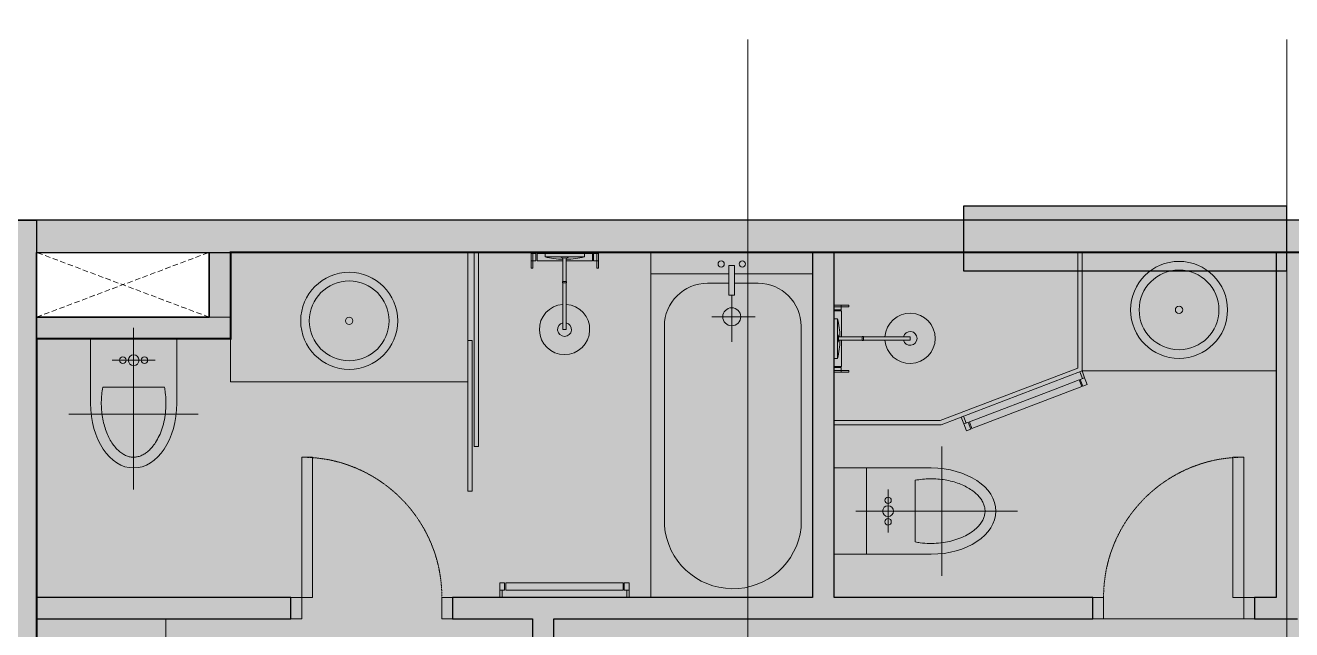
# Model space of a CAD drawing. Header units: millimetres. Extents: x -100356 to 314685, y 446 to 1273965.
# Drawn here: x 60838 to 66713, y 1001632 to 1004435 of the extents above; entities that cross this region are included whole.
import ezdxf

# ---------------------------------------------------------------- set-up
doc = ezdxf.new("R2010")
doc.units = ezdxf.units.MM
for name, pattern in [('CENTER', [2, 1.25, -0.25, 0.25, -0.25]), ('CENTER2', [28.574999999999996, 19.05, -3.174999999999999, 3.174999999999999, -3.174999999999999]), ('Kume - Grid Line', [10.5, 5.999999999999999, -1.25, 2, -1.25]), ('VL2 - tb$0$DASHED2', [0.375, 0.25, -0.125]), ('VL2 - tb$0$HIDDEN', [0.375, 0.25, -0.125])]:
    doc.linetypes.add(name, pattern=pattern)
for name, color, linetype, lineweight in [('@ color hatch', 7, 'Continuous', 13), ('A-_ANOT----_D', 7, 'Continuous', 5), ('A.Axis', 251, 'CENTER2', 13), ('A1 - dp$0$FURNITURE', 8, 'Continuous', 5), ('A1 - dp$0$TUONG 2', 2, 'Continuous', 25), ('A3 - dp$0$FURNITURE', 8, 'Continuous', 5), ('Hatch-wall', 251, 'Continuous', 5), ('KÍNH', 150, 'Continuous', 9), ('LC.HA', 250, 'Continuous', 9), ('LGI', 250, 'CENTER', 9), ('VL2 - tb$0$A.HACH 250', 250, 'Continuous', 5), ('VL2 - tb$0$CUA', 5, 'Continuous', 9), ('VL2 - tb$0$FURNITURE', 8, 'Continuous', 5)]:
    doc.layers.add(name, color=color, linetype=linetype, lineweight=lineweight)
doc.layers.add('@area depoint', color=8, linetype='Continuous', lineweight=35, plot=False)
doc.layers.add('STR', color=7, linetype='Continuous')
doc.styles.add('arial_eng', font='ARIALNI.TTF')

# ---------------------------------------------------------------- blocks, each defined once
blk = doc.blocks.new('VL1 revised')
at = {"layer": 'Hatch-wall', "ltscale": 0.5}
h = blk.add_hatch(color=256, dxfattribs=at)
h.dxf.hatch_style = 1
h.paths.add_polyline_path([(-3100.000599049032, -8150.15994298656), (-3100.000256870175, -1649.89728104329), (-2900.000256870117, -1649.897702117043), (-2900.000256870117, -1749.89766989206), (-3000.000256870117, -1749.897702117043), (-3000.000572528574, -8150.15994298656), (-2800.000553256366, -8150.159943010425), (-2800.000553411315, -9450.172068937332), (-2550.000553247286, -9450.172068967135), (-2550.000553247286, -9650.15994298656), (-3100.000553256366, -9650.15994298656), (-3100.000599049032, -8349.819615642831), (-3629.12690700026, -8349.819528392807), (-3629.12690700026, -8149.819239323027)])
h.paths.add_polyline_path([(-6450.400635734724, -9450.002849907498), (-6450.40410532651, -8649.831923099468), (-6450.40410532651, -6049.831925491744), (-6550.40410532651, -6049.831925491744), (-6550.40410532651, -5949.831925491744), (-6350.40410532651, -5949.831925491744), (-6350.40410532651, -8149.81932657311), (-6029.12690700026, -8149.819239323027), (-6029.12690700026, -8349.819528468302), (-6250.396009612014, -8349.819615718385), (-6250.405261857435, -9649.83192450658), (-6800.400635719881, -9649.831741677539), (-6800.400635719881, -9450.002849907498)])
h.paths.add_polyline_path([(-7650.40410532651, -4949.831925491744), (-7550.40410532651, -4949.831925491744), (-7550.40410532651, -4799.897491579177), (-6029.12690700026, -4799.897491579177), (-6029.12690700026, -4699.89749157941), (-6929.12690700026, -4699.89749157941), (-6929.12690700026, -1749.897491579177), (-6029.12690700026, -1749.897491579177), (-6029.12690700026, -1649.897491579526), (-7029.12690699962, -1649.897491579526), (-7029.12690699962, -2299.897491668933), (-9300.408259747957, -2299.897491668584), (-9300.408259747957, -1649.897491581971), (-9500.40829512116, -1649.897491580457), (-9500.40829512116, -2199.897490576608), (-10550.41592231131, -2199.897490967356), (-10550.41592272703, -2399.897490551753), (-7029.12690699962, -2399.897490576957), (-7029.126906999445, -4699.89749157941), (-7650.40410532651, -4699.89749157906)])
h.paths.add_polyline_path([(-8900.400635719881, -9649.831741677539), (-8900.400635719881, -9450.002849907498), (-9350.400635764701, -9450.002849907498), (-9350.400635734666, -6049.831925491686), (-7450.404105326394, -6049.831925491686), (-7450.40410532651, -5949.831925491744), (-7550.40410532651, -5949.831925491744), (-7550.40410532651, -5849.831925491744), (-7650.40410532651, -5849.831925491744), (-7650.404105326394, -5949.831925491686), (-9450.400635734666, -5949.831925491686), (-9450.400635740603, -6549.769647145818), (-9550.46940133418, -6549.769647145818), (-9550.46940132248, -8150.196337732545), (-9550.420044660743, -9649.831741677539)])
h.paths.add_polyline_path([(-10750.37680716731, -5849.831582532031), (-10550.45503367047, -5849.832268451515), (-10550.41592041886, -6549.758970714116), (-10450.46940133418, -6549.769647145818), (-10450.46940133418, -6749.769647145818), (-10550.41592043056, -6749.769647145993), (-10550.41592058807, -6752.793313932722), (-10750.42003721464, -6752.794782012934)])
h.paths.add_polyline_path([(-4499.999590280873, 150.0805675481097), (-10750.41592364438, 150.1008950219257), (-10750.41592364432, 0.1025083314161748), (-10550.41592364432, 0.1025083314161748), (-10550.41592364432, 0.09842820576159284), (-9500.40829512116, 0.09842820576159284), (-9500.4082597479, -649.8974906647345), (-9300.408259747957, -649.8974906632211), (-9300.373007513292, 0.1025083314161748), (-4500.001584871847, 0.03869429597398266)])
edge = h.paths.add_edge_path()
edge.add_line((0.002139655873179436, -4519.844118055888), (-399.9978603512282, -4519.844118055888))
edge.add_line((-399.9978603512282, -4519.844118055888), (-399.9978603512282, -3699.82753797411))
edge.add_line((-399.9978603512282, -3699.82753797411), (0.0011567342444323, -3699.82753797411))
edge.add_line((0.0011567342444323, -3699.82753797411), (0.00115673866821453, -1899.827537974052))
edge.add_line((0.00115673866821453, -1899.827537974052), (-1599.997596995148, -1899.827537974401))
edge.add_line((-1599.997596995148, -1899.827537974401), (-1599.997629220132, -2799.82753797411))
edge.add_line((-1599.997629220132, -2799.82753797411), (-1699.997629220132, -2799.82753797411))
edge.add_line((-1699.997629220132, -2799.82753797411), (-1699.997919244808, -1899.827602421108))
edge.add_line((-1699.997919244808, -1899.827602421108), (-2000.000572528574, -1899.827634645975))
edge.add_line((-2000.000572528574, -1899.827634645975), (-2000.000572528574, -1799.827956895635))
edge.add_line((-2000.000572528574, -1799.827956895635), (-1900.000572528574, -1799.827535821882))
edge.add_line((-1900.000572528574, -1799.827535821882), (-1900.000572528574, -1699.827535821882))
edge.add_line((-1900.000572528574, -1699.827535821882), (-1800.000572528574, -1699.827535821882))
edge.add_line((-1800.000572528574, -1699.827535821882), (-1800.000572528574, -1799.827535821882))
edge.add_line((-1800.000572528574, -1799.827535821882), (0.001156738901045173, -1799.827535825723))
edge.add_line((0.001156738901045173, -1799.827535825723), (0.0006153907743282616, 0.06815831316635013))
edge.add_line((0.0006153907743282616, 0.06815831316635013), (-1800.000572528574, 0.06815831316635013))
edge.add_line((-1800.000572528574, 0.06815831316635013), (-1800.000572528574, -949.8275358218816))
edge.add_line((-1800.000572528574, -949.8275358218816), (-1900.000572528574, -949.8275358218816))
edge.add_line((-1900.000572528574, -949.8275358218816), (-1900.000572528574, 0.06815831316635013))
edge.add_line((-1900.000572528574, 0.06815831316635013), (-3100.000594648824, 0.06858687492785975))
edge.add_line((-3100.000594648824, 0.06858687492785975), (-3100.000594648824, 150.168027553882))
edge.add_line((-3100.000594648824, 150.168027553882), (0.001156743091996759, 150.1675989823416))
edge.add_line((0.001156743091996759, 150.1675989823416), (200.001156743092, 150.1675989823416))
edge.add_line((200.001156743092, 150.1675989823416), (200.0011567432666, -9649.83174167748))
edge.add_line((200.0011567432666, -9649.83174167748), (-450.0005532711511, -9649.831741677306))
edge.add_line((-450.0005532711511, -9649.831741677306), (-450.0005532710929, -9449.831735049607))
edge.add_line((-450.0005532710929, -9449.831735049607), (-4.255562089383602e-07, -9449.831741684175))
edge.add_line((-4.255562089383602e-07, -9449.831741684175), (0.001156730169896036, -5369.844118053967))
edge.add_line((0.001156730169896036, -5369.844118053967), (-1699.997596995148, -5369.84411805385))
edge.add_line((-1699.997596995148, -5369.84411805385), (-1699.997596995148, -3549.82753797411))
edge.add_line((-1699.997596995148, -3549.82753797411), (-1599.997596995148, -3549.82753797411))
edge.add_line((-1599.997596995148, -3549.82753797411), (-1599.997596995148, -5269.84411805385))
edge.add_line((-1599.997596995148, -5269.84411805385), (0.001156730344519019, -5269.844118057925))
edge.add_line((0.001156730344519019, -5269.844118057925), (0.001156732207164168, -4519.844118055888))
h = blk.add_hatch(color=256, dxfattribs=at)
h.dxf.hatch_style = 1
h.paths.add_polyline_path([(-0.002621470659505576, -3799.827537974168), (-0.002621470601297915, -4419.844118055829), (0.002139655873179436, -4419.844118055888), (0.002139655873179436, -3799.82753797411)], flags=17)
h.paths.add_polyline_path([(-0.002621470601297915, -3699.827537974168), (-0.002621470659505576, -4519.844118055829), (0.001156732207164168, -4519.844118055888), (0.001156730344519019, -5269.844118057925), (-1599.997596995148, -5269.84411805385), (-1599.997596995148, -3549.82753797411), (-1699.997596995148, -3549.82753797411), (-1699.997596995148, -5369.84411805385), (0.001156730169896036, -5369.844118053967), (-4.255562089383602e-07, -9449.831741684175), (-450.0005532710929, -9449.831735049607), (-450.0005532711511, -9649.831741677306), (200.0011567432666, -9649.83174167748), (200.001156743092, 150.1675989823416), (0.001156743091996759, 150.1675989823416), (-3200.000572528632, 150.168027553882), (-3200.000572528632, 0.06858687492785975), (-1900.000572528574, 0.06815831316635013), (-1900.000572528574, -799.8974915795261), (-1800.000572528574, -799.8974915795261), (-1800.000572528574, 0.06815831316635013), (0.0006153907743282616, 0.06815831316635013), (0.001156738901045173, -1799.827535825723), (-1599.997596995439, -1799.827535822289), (-1599.997596995148, -1649.897491579526), (-1800.000572528574, -1649.897491579526), (-1800.000572528574, -1549.897491579526), (-1900.000572528574, -1549.897491579526), (-1900.000572528574, -1649.897281042649), (-2000.000572528574, -1649.897702116403), (-2000.000572528574, -1749.897379866801), (-1699.997919244808, -1749.897347641934), (-1699.997629220132, -2799.82753797411), (-1599.997629220132, -2799.82753797411), (-1599.997596995148, -1899.827537974401), (0.00115673866821453, -1899.827537974052), (0.0011567342444323, -3699.82753797411)])
at = {"layer": 'A1 - dp$0$TUONG 2', "ltscale": 0.5}
blk.add_lwpolyline([(0.001156743091996759, 150.1675989823416), (200.001156743092, 150.1675989823416), (200.0011567432666, -9649.83174167748), (-450.0005532711511, -9649.831741677306)], dxfattribs=at)
at = {"color": 1, "ltscale": 0.5, "style": 'arial_eng'}
blk.add_attdef('AC', (-10424.08873093402, -1988.590437841427, -6.939877011279239e-05), '', height=300, rotation=7.777344308823066e-06, dxfattribs=at)
blk = doc.blocks.new('grid tower')
at = {"layer": 'A.Axis', "linetype": 'Kume - Grid Line', "lineweight": 9, "ltscale": 100}
for p, q in [((7949.799126981641, 38386.77397704031), (7949.799126981408, -18372.69118757342)), ((10449.79834466649, 38386.77397704031), (10449.79834466625, -18372.69118757342))]:
    blk.add_line(p, q, dxfattribs=at)
blk = doc.blocks.new('*U135')
for points in [[(-700, 100), (-750, 100), (-750, 0), (-700, 0)], [(0, 100), (-50, 100), (-50, 0), (0, 0)], [(-50, 0), (-100, 0), (-100, -650), (-50.00000000000001, -650)]]:
    blk.add_lwpolyline(points, close=True)
at = {"linetype": 'VL2 - tb$0$HIDDEN'}
blk.add_arc((-50, 0), 650, 180, 270, dxfattribs=at)
blk = doc.blocks.new('*U213')
for points in [[(0, 100), (50, 100), (50, 0), (0, 0)], [(700, 100), (750, 100), (750, 0), (700, 0)], [(50, 0), (100, 0), (100, -650), (50.00000000000001, -650)]]:
    blk.add_lwpolyline(points, close=True)
at = {"linetype": 'VL2 - tb$0$HIDDEN'}
blk.add_arc((50, 0), 650, 270, 7.016709298534877e-15, dxfattribs=at)
blk = doc.blocks.new('VL2 - tb$0$A$C4168242D')
for points in [[(300.0000201162766, 750.0000037719656), (300.0000201162766, 3.771965566556901e-06)], [(2.011627657338977e-05, 400.0000037719656), (600.0000201162766, 400.0000037719656)], [(100.0000201162766, 350.0000037719656), (100.0000201162766, 50.00000377196557), (500.0000201162766, 50.00000377196557), (500.0000201162766, 350.0000037719656)], [(157.0807895996986, 275.5434867270669), (442.9192506328618, 275.5434867271251)], [(400.0000201162766, 150.0000037719656), (200.0000201162766, 150.0000037719656)]]:
    blk.add_lwpolyline(points)
for centre, radius in [((250.0000201162766, 150.0000037719656), 15), ((300.0000201162766, 150.0000037719656), 25), ((350.0000201162766, 150.0000037719656), 15)]:
    blk.add_circle(centre, radius)
blk.add_ellipse((300.0000201162766, 350.0000037719656), major_axis=(0, 300), ratio=0.6666666666666666, start_param=4.71238898038469, end_param=7.853981633974483)
blk.add_open_spline([(442.9192506328618, 275.5434867271251), (444.4510590256687, 283.42135846155), (445.7425244580591, 291.4294730033143), (448.5769191858635, 313.4566293924508), (449.6286703177029, 327.6489062646942), (450.2066335095515, 356.1180194327535), (449.7328545628188, 370.3944303876124), (447.2794697369609, 398.5900599646702), (445.2998264209673, 412.5088346910052), (439.918355993068, 439.5578986398177), (436.5164580824639, 452.6876547903812), (428.4397531876384, 477.7521967966532), (423.7649021139878, 489.6862528108759), (413.3592425690003, 511.9961925841853), (407.6286139926888, 522.3710056563796), (396.4430827035176, 539.6499297699265), (391.1100955888251, 546.8443262824221), (380.1043636445829, 559.8515476712564), (374.4324381100305, 565.6638064174622), (362.9467978291505, 575.8638141105403), (357.1345239518341, 580.2514437816208), (345.5410264942111, 587.6403380978081), (339.7614641710097, 590.6426564992944), (328.3320825499031, 595.3689902769838), (322.6827746960989, 597.0954785511567), (311.4997304623394, 599.3948770697825), (305.9640102245467, 599.9702257051104), (294.8994408012004, 600.0275454025468), (289.3671065676317, 599.5095938385275), (278.1949355775287, 597.330250136416), (272.5529852041363, 595.6664911185508), (261.1363244926615, 591.0724547459831), (255.3620182348532, 588.1396531271166), (243.771656003948, 580.894110161229), (237.9572430986809, 576.580237038972), (226.4572785552518, 566.5277696662815), (220.7731967293803, 560.7892524322451), (209.7327915265996, 547.9254520335089), (204.3773183272788, 540.8007259117367), (194.1855478621146, 525.2729744441822), (189.3496142675431, 516.8705269528291), (180.363380632909, 498.9478429975352), (176.2131862292008, 489.4280592559662), (168.7337312492309, 469.4674219337394), (165.4044717201759, 459.0268972434569), (159.6699460785749, 437.4460473622967), (157.2646523315998, 426.305966103384), (153.4495194757765, 403.5633864186821), (152.0396548926146, 391.9610828756777), (150.2561348118834, 368.5411044716748), (149.8824663649721, 356.7236008520704), (150.181992988124, 333.1245296592824), (150.8551902636027, 321.3431276871415), (153.2221105265198, 298.1360662156512), (154.9097414871358, 286.7088770202827), (157.0807895997059, 275.5434867270669)], degree=3, knots=[4.428594871176566, 4.428594871176566, 4.428594871176566, 4.428594871176566, 4.521717801991738, 4.521717801991738, 4.681946270422722, 4.681946270422722, 4.842174738853707, 4.842174738853707, 5.002403207284692, 5.002403207284692, 5.162631675715676, 5.162631675715676, 5.322860144146661, 5.322860144146661, 5.483088612577646, 5.483088612577646, 5.615862455912792, 5.615862455912792, 5.748636299247938, 5.748636299247938, 5.881410142583084, 5.881410142583084, 6.01418398591823, 6.01418398591823, 6.146957829253376, 6.146957829253376, 6.279731672588522, 6.279731672588522, 6.412505515923668, 6.412505515923668, 6.545279359258814, 6.545279359258814, 6.67805320259396, 6.67805320259396, 6.810827045929106, 6.810827045929106, 6.943600889264252, 6.943600889264252, 7.076374732599398, 7.076374732599398, 7.209148575934544, 7.209148575934544, 7.341922419269689, 7.341922419269689, 7.474696262604835, 7.474696262604835, 7.607470105939981, 7.607470105939981, 7.740243949275127, 7.740243949275127, 7.873017792610273, 7.873017792610273, 8.00579163594542, 8.00579163594542, 8.137775743182836, 8.137775743182836, 8.137775743182836, 8.137775743182836])
blk = doc.blocks.new('A1 - dp$0$A$C588A0D6B')
for p, q in [((-121.7251131935045, -37.78366544656456), (122.5283977752551, -37.78366544656456)), ((-121.7251131935045, -58.70484054647386), (-121.7251131935045, -37.78366544656456)), ((122.5283977752551, -58.70484054647386), (-121.7251131935045, -58.70484054647386)), ((-11.46586165577173, -64.49735840037465), (-11.46586165577173, -211.0898941718042)), ((9.415827855467796, -64.82836886681616), (9.415827855467796, -211.0898941718042)), ((122.5283977752551, -37.78366544656456), (122.5283977752551, -58.70484054647386)), ((9.415827855467796, -211.0898941718042), (-11.46586165577173, -211.0898941718042)), ((9.415827855467796, -219.6634982507676), (-11.46586165577173, -219.6634982507676)), ((-11.46586165577173, -219.6634982507676), (-11.46586165577173, -507.3952867165208)), ((9.415827855467796, -219.6634982507676), (9.415827855467796, -507.3952867165208)), ((9.415827855467796, -507.3952867165208), (-11.46586165577173, -507.3952867165208))]:
    blk.add_line(p, q)
for points in [[(-177.8687139265239, -36.92510747909546), (-207.6407619630918, -36.92510747909546), (-207.6407619630918, -82.01341933757067), (-177.8687139265239, -82.01341933757067)], [(-207.6407619630918, -36.92510747909546), (-197.0983718046919, -36.92510747909546), (-197.0983718046919, -129.2704258076847), (-207.6407619630918, -129.2704258076847)], [(178.6719985073432, -36.92510747909546), (208.4440465448424, -36.92510747909546), (208.4440465448424, -82.01341933757067), (178.6719985073432, -82.01341933757067)], [(208.4440465448424, -36.92510747909546), (197.9016563855112, -36.92510747909546), (197.9016563855112, -129.2704258076847), (208.4440465448424, -129.2704258076847)]]:
    blk.add_lwpolyline(points, close=True)
blk.add_lwpolyline([(-11.46586165577173, -82.1396761611104), (-171.1410752451047, -82.1396761611104), (-171.1410752451047, -37.78366544656456), (171.9443598249927, -37.78366544656456), (171.9443598249927, -82.1396761611104), (9.415827855467796, -82.1396761611104)])
for centre, radius, start, end in [((0.4016422899439931, 430.9115530773997), 504.6178329296233, 255.9943066316438, 268.6524047929271), ((0, 0), 65.50858893449691, 243.6551848052865, 296.3448151947135), ((0.4016422899439931, 430.9115530773997), 504.6178329296233, 271.0235513243911, 284.0056933683562), ((-8.205132241360843, -215.3766962103546), 5.386002974314049, 127.2582085746535, 232.7417914253465), ((6.15509844198823, -215.3766962103546), 5.386002974314049, 307.2582085746535, 52.74179142534651), ((-1.025016900151968, -507.3952867165208), 155.4941082644509, 93.8500929791058, 86.1499070208942), ((-1.025016900151968, -507.3952867165208), 42.97893407393712, 104.059498057962, 75.94050194203797)]:
    blk.add_arc(centre, radius, start, end)
blk = doc.blocks.new('A1 - dp$0$A$C487079A1')
for points in [[(33.81323180161417, 588.89785186667), (33.81323180161417, 600.0623698802665), (-0.00300209317356348, 600.0623698802665), (-0.00300209317356348, 588.89785186667)], [(67.6294656964019, 577.7333338530734), (67.6294656964019, 600.0623698802665), (33.81323180161417, 600.0623698802665), (33.81323180161417, 577.7333338530734)], [(33.81323180161417, -0.001236500218510628), (33.81323180161417, 11.16328151337802), (-0.00300209317356348, 11.16328151337802), (-0.00300209317356348, -0.001236500218510628)], [(67.62946569453925, 22.32779952697456), (67.62946569453925, -0.001236500218510628), (33.8132317988202, -0.001236500218510628), (33.81323179975152, 22.32779952790588)]]:
    blk.add_lwpolyline(points, close=True)
blk.add_lwpolyline([(33.71853918302804, 147.12993873097), (33.71853918209672, 27.37352853920311), (66.98554721847177, 27.37352853920311), (66.98554722033441, 572.6876048408449), (33.71853918395936, 572.6876048417762), (33.71853918302804, 147.12993873097)])
blk = doc.blocks.new('VL2 - tb$0$A$C722D3D91')
at = {"ltscale": 0.07}
for radius in [225, 185, 17]:
    blk.add_circle((0, 0), radius, dxfattribs=at)
blk = doc.blocks.new('A1 - dp$0$A$C4168242D')
for points in [[(300.0000201162766, 750.0000037719656), (300.0000201162766, 3.771965566556901e-06)], [(2.011627657338977e-05, 400.0000037719656), (600.0000201162766, 400.0000037719656)], [(100.0000201162766, 350.0000037719656), (100.0000201162766, 50.00000377196557), (500.0000201162766, 50.00000377196557), (500.0000201162766, 350.0000037719656)], [(157.0807895996986, 275.5434867270669), (442.9192506328618, 275.5434867271251)], [(400.0000201162766, 150.0000037719656), (200.0000201162766, 150.0000037719656)]]:
    blk.add_lwpolyline(points)
for centre, radius in [((250.0000201162766, 150.0000037719656), 15), ((300.0000201162766, 150.0000037719656), 25), ((350.0000201162766, 150.0000037719656), 15)]:
    blk.add_circle(centre, radius)
blk.add_ellipse((300.0000201162766, 350.0000037719656), major_axis=(0, 300), ratio=0.6666666666666666, start_param=4.71238898038469, end_param=7.853981633974483)
blk.add_open_spline([(442.9192506328618, 275.5434867271251), (444.4510590256687, 283.42135846155), (445.7425244580591, 291.4294730033143), (448.5769191858635, 313.4566293924508), (449.6286703177029, 327.6489062646942), (450.2066335095515, 356.1180194327535), (449.7328545628188, 370.3944303876124), (447.2794697369609, 398.5900599646702), (445.2998264209673, 412.5088346910052), (439.918355993068, 439.5578986398177), (436.5164580824639, 452.6876547903812), (428.4397531876384, 477.7521967966532), (423.7649021139878, 489.6862528108759), (413.3592425690003, 511.9961925841853), (407.6286139926888, 522.3710056563796), (396.4430827035176, 539.6499297699265), (391.1100955888251, 546.8443262824221), (380.1043636445829, 559.8515476712564), (374.4324381100305, 565.6638064174622), (362.9467978291505, 575.8638141105403), (357.1345239518341, 580.2514437816208), (345.5410264942111, 587.6403380978081), (339.7614641710097, 590.6426564992944), (328.3320825499031, 595.3689902769838), (322.6827746960989, 597.0954785511567), (311.4997304623394, 599.3948770697825), (305.9640102245467, 599.9702257051104), (294.8994408012004, 600.0275454025468), (289.3671065676317, 599.5095938385275), (278.1949355775287, 597.330250136416), (272.5529852041363, 595.6664911185508), (261.1363244926615, 591.0724547459831), (255.3620182348532, 588.1396531271166), (243.771656003948, 580.894110161229), (237.9572430986809, 576.580237038972), (226.4572785552518, 566.5277696662815), (220.7731967293803, 560.7892524322451), (209.7327915265996, 547.9254520335089), (204.3773183272788, 540.8007259117367), (194.1855478621146, 525.2729744441822), (189.3496142675431, 516.8705269528291), (180.363380632909, 498.9478429975352), (176.2131862292008, 489.4280592559662), (168.7337312492309, 469.4674219337394), (165.4044717201759, 459.0268972434569), (159.6699460785749, 437.4460473622967), (157.2646523315998, 426.305966103384), (153.4495194757765, 403.5633864186821), (152.0396548926146, 391.9610828756777), (150.2561348118834, 368.5411044716748), (149.8824663649721, 356.7236008520704), (150.181992988124, 333.1245296592824), (150.8551902636027, 321.3431276871415), (153.2221105265198, 298.1360662156512), (154.9097414871358, 286.7088770202827), (157.0807895997059, 275.5434867270669)], degree=3, knots=[4.428594871176566, 4.428594871176566, 4.428594871176566, 4.428594871176566, 4.521717801991738, 4.521717801991738, 4.681946270422722, 4.681946270422722, 4.842174738853707, 4.842174738853707, 5.002403207284692, 5.002403207284692, 5.162631675715676, 5.162631675715676, 5.322860144146661, 5.322860144146661, 5.483088612577646, 5.483088612577646, 5.615862455912792, 5.615862455912792, 5.748636299247938, 5.748636299247938, 5.881410142583084, 5.881410142583084, 6.01418398591823, 6.01418398591823, 6.146957829253376, 6.146957829253376, 6.279731672588522, 6.279731672588522, 6.412505515923668, 6.412505515923668, 6.545279359258814, 6.545279359258814, 6.67805320259396, 6.67805320259396, 6.810827045929106, 6.810827045929106, 6.943600889264252, 6.943600889264252, 7.076374732599398, 7.076374732599398, 7.209148575934544, 7.209148575934544, 7.341922419269689, 7.341922419269689, 7.474696262604835, 7.474696262604835, 7.607470105939981, 7.607470105939981, 7.740243949275127, 7.740243949275127, 7.873017792610273, 7.873017792610273, 8.00579163594542, 8.00579163594542, 8.137775743182836, 8.137775743182836, 8.137775743182836, 8.137775743182836])
blk = doc.blocks.new('A1 - dp$0$A$C722D3D91')
at = {"ltscale": 0.07}
for radius in [225, 185, 17]:
    blk.add_circle((0, 0), radius, dxfattribs=at)
blk = doc.blocks.new('tam nam1500 plus 100')
for p, q in [((-1276.129949007969, 321.7464480256895), (-342.6177901517076, 321.7464480256895)), ((-142.6177901517076, 12.93883816851303), (-142.6177901517076, 121.7464480256895)), ((-298.6503124901792, -91.82371533685364), (-298.6503124901792, 108.5189363074023)), ((-198.5456606487569, -2.328306436538696e-10), (-415.4390729721054, -2.328306436538696e-10)), ((-142.6177901517076, -112.705354558304), (-142.6177901517076, -12.93883816897869)), ((-1267.787894687324, -312.705354558304), (-342.6177901517076, -312.705354558304))]:
    blk.add_line(p, q)
for points in [[(-100, -12.93883816897869), (-100, -375), (-1599.99973665108, -375), (-1599.99973665108, 375), (-100, 375), (-100, 12.93883816851303)], [(-100, -12.93883816897869), (-100, -375), (0, -375), (0, 375), (-100, 375), (-100, 12.93883816851303)]]:
    blk.add_lwpolyline(points)
blk.add_lwpolyline([(-198.5456606487569, 12.93883816851303), (-61.37330858714995, 12.93883816851303), (-61.37330858714995, -12.93883816897869), (-198.5456606487569, -12.93883816897869)], close=True)
for centre, radius in [((-53.52982538187644, 49.36408932157792), 14.45520506054163), ((-298.6503124901792, -2.328306436538696e-10), 41.7380524259011), ((-53.52982538187644, -49.36408932204358), 14.45520506054163)]:
    blk.add_circle(centre, radius)
for centre, radius, start, end in [((-1241.348679434188, 4.923023807583377), 318.7268718613244, 96.26491423273221, 265.2416997032707), ((-342.6177901517076, 121.7464480256895), 200, 0, 90), ((-342.6177901517076, -112.705354558304), 200, 270, 0)]:
    blk.add_arc(centre, radius, start, end)
blk = doc.blocks.new('VL2 - tb')
at = {"layer": '@ color hatch', "ltscale": 0.5}
h = blk.add_hatch(color=181, dxfattribs=at)
h.dxf.hatch_style = 1
h.paths.add_polyline_path([(9100.001540497877, 9624.998991703149), (9100.001540497877, 8324.986865752377), (8999.999637712492, 8324.986525425978), (9000.0041954341, 6500.065177052049), (6400.000052928226, 6500.06517671363), (6400.000052968739, 8324.98686574673), (3100.000106230378, 8324.98686574673), (3100.000106230611, 9624.999367163575), (100.0000754365465, 9624.999135101098), (100.000596036145, 1074.999707108364), (499.9484911726904, 1074.999738705403), (499.9483490223065, 174.995190483809), (11349.99997263454, 174.9932980028098), (11349.99997263454, 574.9932980099111), (11800.00016349636, 574.9953756167088), (12250.00016349618, 574.9954839816783), (12249.99750251259, 9624.998991717934)])
h.paths.add_polyline_path([(8800.199474684661, 6900.06517607026), (6600.199736109935, 6900.06517607026), (6600.000134324422, 6600.065176882839), (8799.999872899149, 6600.065176882839)], flags=17)
h.paths.add_polyline_path([(3300.000106230378, 8524.986865752377), (6400.00005316094, 8524.986865827988), (6400.00005316094, 9825.062676458445), (3300.000106230378, 9825.062676382833)])
at = {"layer": 'Hatch-wall', "ltscale": 0.5}
h = blk.add_hatch(color=256, dxfattribs=at)
h.dxf.hatch_style = 1
h.paths.add_polyline_path([(9499.999306179001, 174.9951588867698), (10120.01588626078, 174.9951588867698)], flags=16)
h.paths.add_polyline_path([(9000.064162335068, 6600.067872642248), (8750.200674940366, 6600.065176882839), (8750.200674940366, 6400.053248359647), (8900.066403349629, 6400.060657408438), (8900.099719039921, 5950.071981137269), (9849.99992144329, 5950.066592331976), (9849.999830258312, 3074.994076127477), (9749.999830258428, 3074.994076127477), (9749.999830258428, 2974.994076127477), (9849.999830258312, 2974.994076127477), (9849.999830258312, 2874.99515888677), (9949.999830258312, 2874.99515888677), (9949.999830258312, 2974.994076127477), (10549.99982985784, 2974.994076127477), (10549.99982985784, 3074.994076128176), (9949.999830258312, 3074.994076127477), (9949.999829871347, 5950.065176069562), (10549.99982985784, 5950.065176069562), (10549.99982985784, 6050.063903522154), (8999.999872931163, 6050.067190937989)], flags=16)
h.paths.add_polyline_path([(6400.000052915188, 6050.067190937989), (6400.000053315423, 2974.994076127477), (8849.999830258428, 2974.994076127477), (8849.999830258428, 3074.994076127477), (6500.00005331554, 3074.994076127477), (6499.993228823296, 6400.065566801059), (6650.193758941896, 6400.065562521049), (6650.193758941896, 6600.065562521049), (6599.993218647258, 6600.06479103223), (6600.000053406344, 9824.999032358872), (6400.000053406577, 9824.999032358872), (6400.000052915188, 8524.986865752377), (6400.000052915188, 8324.986865752377)], flags=17)
h.paths.add_polyline_path([(3100.000106230378, 9624.999367163575), (2700.000075436546, 9624.999367163575), (2700.000075436546, 9824.999171773146), (3300.000106230378, 9824.999171773146), (3300.000106230378, 8524.986865752377), (4000.000052915304, 8524.986865752435), (4000.000052915304, 8324.986865752435), (3200.000101085869, 8324.986865752377), (3200.000101085869, 5625.000498386624), (3100.000106230378, 5625.000498386624)], flags=17)
h.paths.add_polyline_path([(100.0007700452115, 1874.993616260879), (100.0005489764153, 1874.993616261054), (100.0005489764153, 1374.993616261054), (100.0007700452115, 1374.993616260879)], flags=16)
edge = h.paths.add_edge_path()
edge.add_line((12249.99982943246, 9624.998991718516), (12249.99982945551, 6050.06517607026))
edge.add_line((12249.99982945551, 6050.06517607026), (11649.99982985784, 6050.06517607026))
edge.add_line((11649.99982985784, 6050.06517607026), (11649.99982985784, 5950.065176069562))
edge.add_line((11649.99982985784, 5950.065176069562), (12249.99982939911, 5950.065176069562))
edge.add_line((12249.99982939911, 5950.065176069562), (12249.99982991628, 3074.994076128176))
edge.add_line((12249.99982991628, 3074.994076128176), (11649.99982985784, 3074.994076128176))
edge.add_line((11649.99982985784, 3074.994076128176), (11649.99982985784, 2974.994076127477))
edge.add_line((11649.99982985784, 2974.994076127477), (12249.99982945598, 2974.994076127477))
edge.add_line((12249.99982945598, 2974.994076127477), (12249.99982945598, 1874.994076127477))
edge.add_line((12249.99982945598, 1874.994076127477), (11070.01588626078, 1874.994076127827))
edge.add_line((11070.01588626078, 1874.994076127827), (11070.01588626078, 1774.994076127128))
edge.add_line((11070.01588626078, 1774.994076127128), (12249.99999267352, 1774.994076126779))
edge.add_line((12249.99999267352, 1774.994076126779), (12250.00016349636, 174.9951588867698))
edge.add_line((12250.00016349636, 174.9951588867698), (10220.01588626078, 174.9951588867698))
edge.add_line((10220.01588626078, 174.9951588867698), (9399.999306179001, 174.9951588867698))
edge.add_line((9399.999306179001, 174.9951588867698), (8649.999306179001, 174.996141804033))
edge.add_line((8649.999306179001, 174.996141804033), (8649.999306179001, 1774.995158870413))
edge.add_line((8649.999306179001, 1774.995158870413), (10320.01588626078, 1774.995158889855))
edge.add_line((10320.01588626078, 1774.995158889855), (10320.01588626078, 1874.995158887119))
edge.add_line((10320.01588626078, 1874.995158887119), (9949.999830258312, 1874.99515888677))
edge.add_line((9949.999830258312, 1874.99515888677), (9949.999830258312, 1974.99515888677))
edge.add_line((9949.999830258312, 1974.99515888677), (9849.999830258312, 1974.99515888677))
edge.add_line((9849.999830258312, 1974.99515888677), (9849.999830258312, 1874.99515888677))
edge.add_line((9849.999830258312, 1874.99515888677), (7349.999972007237, 1874.99515888677))
edge.add_line((7349.999972007237, 1874.99515888677), (7349.999972007237, 1774.99515888677))
edge.add_line((7349.999972007237, 1774.99515888677), (8549.999306179001, 1774.99515888677))
edge.add_line((8549.999306179001, 1774.99515888677), (8549.999306179001, 174.996141804033))
edge.add_line((8549.999306179001, 174.996141804033), (6500.000053315423, 174.996141804033))
edge.add_line((6500.000053315423, 174.996141804033), (6500.000053315423, 1774.99515888677))
edge.add_line((6500.000053315423, 1774.99515888677), (6599.999972007237, 1774.99515888677))
edge.add_line((6599.999972007237, 1774.99515888677), (6599.999972007237, 1874.99515888677))
edge.add_line((6599.999972007237, 1874.99515888677), (6500.000053315423, 1874.99515888677))
edge.add_line((6500.000053315423, 1874.99515888677), (6400.000053315423, 1874.99515888677))
edge.add_line((6400.000053315423, 1874.99515888677), (6400.000053315423, 174.996141804033))
edge.add_line((6400.000053315423, 174.996141804033), (6300.000053315423, 174.996141804033))
edge.add_line((6300.000053315423, 174.996141804033), (6300.000053315423, 24.9995016133762))
edge.add_line((6300.000053315423, 24.9995016133762), (12449.99983046495, 24.99950162059395))
edge.add_line((12449.99983046495, 24.99950162059395), (12449.99982870213, 9824.999199145997))
edge.add_line((12449.99982870213, 9824.999199145997), (11599.99987290602, 9824.998991711414))
edge.add_line((11599.99987290602, 9824.998991711414), (11599.99987290602, 9624.998808688018))
edge.add_line((11599.99987290602, 9624.998808688018), (12249.99964944855, 9624.998991718516))
edge.add_line((8750.200674940366, 6600.065176882839), (8800.199474674126, 6600.066524762544))
edge.add_line((8800.199474674126, 6600.066524762544), (8799.999872906134, 9824.998991711414))
edge.add_line((8799.999872906134, 9824.998991711414), (9499.999872906017, 9824.998991711414))
edge.add_line((9499.999872906017, 9824.998991711414), (9499.999872906017, 9624.999004078447))
edge.add_line((9499.999872906017, 9624.999004078447), (9100.001540497877, 9624.999004078447))
edge.add_line((9100.001540497877, 9624.999004078447), (9100.001540497877, 8324.986525442277))
edge.add_line((9100.001540497877, 8324.986525442277), (9000.004431456793, 8324.986525442277))
edge.add_line((9000.004431456793, 8324.986525442277), (9000.00928074692, 6900.065515734721))
h.paths.add_polyline_path([(4500.000053315423, 174.9961038297624), (4600.000053315482, 174.9961038297624), (4600.000053315423, 174.9934975972283), (4700.000038546626, 174.9930229427991), (4700.000038546626, 24.99737040087348), (-99.99916103651049, 24.99954906338826), (-99.9999511319329, 9824.999361203809), (600.0000754365465, 9824.999354796542), (600.0000754365465, 9624.999354796542), (100.0000754365465, 9624.999354796542), (100.0003307052539, 6324.999359591107), (2200.000479795737, 6324.999367163575), (2200.00047979597, 6124.999334914843), (2100.000479795737, 6124.999334914843), (2100.000479795737, 6224.999334914843), (100.000342738349, 6224.999367163575), (100.0006495681591, 4624.999367163284), (2100.000649568392, 4624.999367163284), (2100.00047979597, 5374.999334914843), (2200.00047979597, 5374.999334914843), (2200.000649568392, 4624.999367163284), (3100.000270858291, 4624.999367163284), (3100.000101085869, 4725.000498386624), (3200.000270858291, 4725.000498386624), (3200.000270858291, 4524.999367163284), (100.0006523800548, 4524.99930156552), (100.0006523800548, 1974.993616260879), (849.9990864486899, 1974.993616260879), (849.9990864486899, 1874.993616260879), (100.0005489765317, 1874.993580966024), (100.0005489762989, 1274.993580966024), (100.0007381864707, 1274.993616260879), (100.0008268705569, 174.9951588867698), (1699.999241048703, 174.9951588867698), (1700.000023749657, 1874.993616260879), (1599.99908644869, 1874.993616260879), (1599.99908644869, 1974.993616260879), (1800.000053315423, 1974.993616260879), (1800.000053315423, 174.9968201786978), (4500.000053315423, 174.9936162608792)])
h = blk.add_hatch(color=256, dxfattribs=at)
h.dxf.hatch_style = 1
h.paths.add_polyline_path([(12449.99982870213, 9824.999199145997), (11599.99987290602, 9824.998991711414), (11599.99987290602, 9624.998808688018), (12249.99982943246, 9624.998991718574), (12249.99982945551, 6050.06517607026), (11649.99982985784, 6050.06517607026), (11649.99982985784, 5950.065176069562), (12249.99982939911, 5950.065176069562), (12249.99982991628, 3074.994076128176), (11649.99982985784, 3074.994076128176), (11649.99982985784, 2974.994076127477), (12249.99982945598, 2974.994076127477), (12249.99982945598, 1874.994076127477), (11070.01588626078, 1874.994076127827), (11070.01588626078, 1774.994076127128), (12249.99999267352, 1774.994076126779), (12250.00016349636, 174.9951588867698), (10220.01588626078, 174.9951588867698), (9399.999306179001, 174.9951588867698), (8649.999306179001, 174.996141804033), (8649.999306179001, 1774.995158870413), (10320.01588626078, 1774.995158889855), (10320.01588626078, 1874.995158887119), (9949.999830258312, 1874.99515888677), (9949.999830258312, 1974.99515888677), (9849.999830258312, 1974.99515888677), (9849.999830258312, 1874.99515888677), (7349.999972007237, 1874.99515888677), (7349.999972007237, 1774.99515888677), (8549.999306179001, 1774.99515888677), (8549.999306179001, 174.996141804033), (6500.000053315423, 174.996141804033), (6500.000053315423, 1774.99515888677), (6599.999972007237, 1774.99515888677), (6599.999972007237, 1874.99515888677), (6500.000053315423, 1874.99515888677), (6400.000053315423, 1874.99515888677), (6400.000053315423, 174.996141804033), (6000.000053315307, 174.996141804033), (6000.000053315307, 24.9995016133762), (12449.99983046495, 24.99950162059395)])
h.paths.add_polyline_path([(10120.01588626078, 174.9951588867698), (9499.999306179001, 174.9951588867698)], flags=16)
h = blk.add_hatch(color=256, dxfattribs=at)
h.dxf.hatch_style = 1
h.paths.add_polyline_path([(11349.99978177645, 174.9951108428068), (11349.99978177645, 574.9953756167088), (12250.00016349636, 574.9953756167088), (12250.00016349636, 474.995509746368), (11449.99951859028, 474.9953756167088), (11450.00006806647, 174.9951215192559)])
at = {"layer": '@area depoint', "color": 250, "ltscale": 10, "const_width": 10}
blk.add_lwpolyline([(9100.001540497877, 9624.998991703149), (9100.001540497877, 8324.986865752377), (8999.999637712492, 8324.986525425978), (9000.0041954341, 6500.065177052049), (6400.000052928226, 6500.06517671363), (6400.000052968739, 8324.98686574673), (3100.000106230378, 8324.98686574673), (3100.000106230611, 9624.999367163575), (100.0000754365465, 9624.999135101098), (100.000596036145, 1074.999707108364), (499.9484911726904, 1074.999707108364), (499.9483490223065, 174.9951588867698), (700.0003996376181, 174.9951588867698), (700.0003996376181, 174.9951588867698), (11349.99997263454, 174.9932980028098), (11349.99997263454, 574.9932980099111), (11800.00016349636, 574.9953756167088), (11800.00016349636, 574.9953756167088), (12250.00016349618, 574.9954839816783), (12249.99750251259, 9624.998991717934)], close=True, dxfattribs=at)
at = {"layer": 'A1 - dp$0$FURNITURE'}
for points in [[(8399.999306179001, 1574.995144104061), (8549.999306179001, 1574.995144104061), (8549.999306179001, 1174.995144104061), (8399.999306179001, 1174.995144104061)], [(11349.99978177645, 174.9951588867698), (11349.99978177645, 774.9951588867698), (10249.99978177645, 774.9951588867698), (10249.99978177645, 774.9951588867698), (10249.99978177645, 174.9951588867698)], [(6500.000053315423, 174.9951588867698), (6499.999890699051, 724.9951589165721), (7399.999939696165, 724.9966868687188), (7400.000102312537, 174.9966868389165)]]:
    blk.add_lwpolyline(points, close=True, dxfattribs=at)
at = {"layer": 'A1 - dp$0$TUONG 2', "ltscale": 0.5}
for points in [[(12249.99982945598, 2974.994076127477), (12249.99982945598, 1874.994076127477), (11070.01588626078, 1874.994076127827), (11070.01588626078, 1774.994076127128), (12249.99999267352, 1774.994076126779), (12250.00016349636, 174.9951588867698), (10220.01588626078, 174.9951588867698), (10220.01582009572, 174.9935527358903), (9399.999240013945, 174.9935527358903), (9399.999306179001, 174.9951588867698), (8649.999306179001, 174.996141804033), (8649.999306179001, 1774.995158870413), (10320.01588626078, 1774.995158889855), (10320.01588626078, 1874.995158887119), (9949.999830258312, 1874.99515888677), (9949.999830258312, 1974.99515888677)], [(9849.999830258312, 1974.99515888677), (9849.999830258312, 1874.99515888677), (7349.999972007237, 1874.99515888677), (7349.999972007237, 1774.99515888677), (8549.999306179001, 1774.99515888677), (8549.999306179001, 174.996141804033), (6500.000053315423, 174.996141804033), (6500.000053315423, 1774.99515888677), (6599.999972007237, 1774.99515888677), (6599.999972007237, 1874.99515888677), (6500.000053315423, 1874.99515888677), (6400.000053315423, 1874.99515888677)], [(6000.000053315307, 25.00076619605534), (12449.99983046495, 24.99950162059395)], [(12250.00016349636, 174.9953756167088), (12250.00016349636, 574.9953756167088), (11350.00016349636, 574.9953756167088), (11349.99978177645, 174.9951108428068)], [(8649.999306179001, 174.9951588867698), (9399.999306179001, 174.9951588867698)]]:
    blk.add_lwpolyline(points, dxfattribs=at)
for points in [[(11349.99978177645, 174.9951108428068), (11349.99978177645, 574.9953756167088), (12250.00016349636, 574.9953756167088), (12250.00016349636, 474.995509746368), (11449.99951859028, 474.9953756167088), (11450.00006806647, 174.9951215192559)], [(11450.00006806647, 474.9953756167088), (12249.99980583612, 474.9953756167088), (12249.99980583612, 174.9953756166506), (11450.00006806647, 174.9953756166506)]]:
    blk.add_lwpolyline(points, close=True, dxfattribs=at)
at = {"layer": 'A3 - dp$0$FURNITURE', "ltscale": 0.5}
blk.add_lwpolyline([(11349.99978177645, 174.9951108428068), (12249.99980583612, 174.9952069307328), (12249.99980583612, 474.9952549746959), (11349.99978177645, 474.9951588867698)], close=True, dxfattribs=at)
at = {"layer": 'KÍNH'}
for points in [[(8549.998304364388, 974.9951588867698), (8053.835365463747, 974.9951588867698), (7399.999939696165, 724.9966868687188), (7400.002279848559, 174.9958225666778)], [(8549.998304364388, 954.9951588867698), (8057.528553974815, 954.9951588867698), (7419.999998263782, 711.2317307908088), (7420.002279848326, 174.9959076630184)]]:
    blk.add_lwpolyline(points, dxfattribs=at)
at = {"layer": 'VL2 - tb$0$A.HACH 250', "linetype": 'VL2 - tb$0$DASHED2', "ltscale": 100}
for points in [[(12249.99980583612, 474.9953756237519), (11450.00006806647, 174.9953756166506)], [(11450.00006806647, 474.995169563219), (12249.99980583612, 174.9953756166506)]]:
    blk.add_lwpolyline(points, dxfattribs=at)
at = {"layer": 'VL2 - tb$0$CUA'}
blk.add_line((7349.999972007237, 1874.99515888677), (6599.999972007237, 1874.99515888677), dxfattribs=at)
at = {"layer": 'VL2 - tb$0$CUA', "elevation": 5.045946181688111e-07}
blk.add_lwpolyline([(10250.0397494291, 1283.103369435878), (10250.0397494291, 583.1123769467231), (10230.0397494291, 583.1123769467231), (10230.0397494291, 1283.103369435878)], close=True, dxfattribs=at)
at = {"layer": 'VL2 - tb$0$CUA'}
blk.add_lwpolyline([(10200.0397494291, 1074.91385885491), (10199.99679261702, 174.9935527358903), (10219.99679261702, 174.9935527358903), (10220.0397494291, 1074.91385885491)], close=True, dxfattribs=at)
at = {"layer": 'VL2 - tb$0$FURNITURE'}
blk.add_lwpolyline([(11649.99982985784, 2974.994076127477), (12249.999306179, 2974.994076127477), (12249.999306179, 1874.994076127477), (11649.99982985784, 1874.994076127477)], close=True, dxfattribs=at)
at = {"layer": 'A1 - dp$0$FURNITURE'}
for name, p, xscale, rotation in [('tam nam1500 plus 100', (9024.999306179001, 174.9951588867698), -1, 90), ('A1 - dp$0$A$C487079A1', (10101.26140445308, 1774.983092001174), -0.9999999999999983, 89.9999303536725), ('VL2 - tb$0$A$C722D3D91', (10799.99978177645, 492.3437331968453), -1, 90)]:
    blk.add_blockref(name, p, dxfattribs=dict(at, xscale=xscale, rotation=rotation))
for name, p, rotation in [('A1 - dp$0$A$C4168242D', (8450.000033212942, 1074.995138770493), 90.00001693966784), ('A1 - dp$0$A$C722D3D91', (6949.999915197608, 441.619998918497), 270.0000169396679)]:
    blk.add_blockref(name, p, dxfattribs=dict(at, rotation=rotation))
at = {"layer": 'A1 - dp$0$FURNITURE', "xscale": -1}
blk.add_blockref('VL2 - tb$0$A$C4168242D', (12099.99981392268, 524.9951978205354), dxfattribs=at)
at = {"layer": 'A1 - dp$0$FURNITURE', "extrusion": (-5.27554768536645e-19, 5.650414019218067e-18, -1), "xscale": 0.7499999999999982, "yscale": 0.7499999999999982, "zscale": -0.7499999999999981, "rotation": 90.0000696463277}
blk.add_blockref('A1 - dp$0$A$C588A0D6B', (-8578.337054897682, 574.6948756396887), dxfattribs=at)
at = {"layer": 'A1 - dp$0$FURNITURE', "extrusion": (-5.650414019218072e-18, 5.27554768536662e-19, -1), "xscale": -0.7499999999999996, "yscale": 0.7499999999999996, "zscale": -0.7499999999999996, "rotation": 179.9999303536723}
blk.add_blockref('A1 - dp$0$A$C588A0D6B', (-9800.122495374526, 151.7558655345347), dxfattribs=at)
at = {"layer": 'KÍNH', "extrusion": (2.126758254951938e-18, -5.562280648629065e-18, -1), "zscale": -1, "rotation": 69.07541614089642}
blk.add_blockref('A1 - dp$0$A$C487079A1', (-7399.99959357793, 725.001054337481), dxfattribs=at)
at = {"layer": 'VL2 - tb$0$CUA', "xscale": -1}
for name, p in [('*U135', (6599.999972007237, 1774.99515888677)), ('*U213', (11070.01588626078, 1774.994076127477))]:
    blk.add_blockref(name, p, dxfattribs=at)
blk = doc.blocks.new('X-GRID')
at = {"layer": 'LGI', "ltscale": 1500}
for p, q in [((-34449.99921768473, 49486.83894699798), (-34449.99921768496, -7272.626217615776)), ((-31949.99999999988, 49486.83894699797), (-31950.00000000012, -7272.626217615774))]:
    blk.add_line(p, q, dxfattribs=at)
blk = doc.blocks.new('f23 grid column')
at = {"layer": 'LC.HA'}
h = blk.add_hatch(color=256, dxfattribs=at)
h.dxf.hatch_style = 1
h.paths.add_polyline_path([(-2255.010580773756, -21797.13617386232), (-2255.010580773756, -21497.13617386232), (-3755.010580773756, -21497.13617386232), (-3755.010580773756, -21797.13617386232)])
at = {"layer": 'STR', "ltscale": 1000, "elevation": 1.04373681160016e-06}
blk.add_lwpolyline([(-2255.010580773756, -21797.13617386232), (-2255.010580773756, -21497.13617386232), (-3755.010580773756, -21497.13617386232), (-3755.010580773756, -21797.13617386232)], close=True, dxfattribs=at)
at = {"rotation": 180}
blk.add_blockref('X-GRID', (-36705.0097984586, 11038.47167832364, -2.200699189112951e-06), dxfattribs=at)

msp = doc.modelspace()

# ---------------------------------------------------------------- linework, layer by layer
at = {"elevation": 6.914647296558012e-05}
msp.add_lwpolyline([(38940.88622501194, 1026531.766274441), (72090.90567904244, 1026606.660225138), (72090.89399786919, 1025106.844625363), (71940.74883899085, 1025031.672176944), (71940.7488389921, 1005031.722415935), (72090.74557429351, 1005031.723198848), (72090.74557429363, 1003529.656835394), (49940.07036152615, 1003531.927351246), (49940.46931981015, 1005131.972480298), (59640.88622501183, 1005181.764792009), (59640.88622501183, 1005032.19546648), (70440.74891741182, 1005031.797102302), (70440.88655436334, 1010307.464393605), (63470.88655436334, 1010307.464393605), (63470.92950732326, 1022411.696196336), (62190.52943667312, 1022431.695866541), (62190.52943667313, 1025031.766274441), (46440.88773961445, 1025028.903604733), (46565.88621982215, 1017328.933146956), (42269.96001228308, 1017328.997911798), (42270.74649225564, 1025028.903604733), (38940.88622501194, 1025031.766274441)], close=True, dxfattribs=at)

# ---------------------------------------------------------------- block references
msp.add_blockref('f23 grid column', (68945.89602324656, 1025093.454838502, 7.134717215469781e-05))
at = {"layer": 'A-_ANOT----_D', "rotation": 180}
msp.add_blockref('grid tower', (74640.67544903704, 1025031.767759754, 6.914647296558746e-05), dxfattribs=at)
at = {"layer": 'A1 - dp$0$TUONG 2'}
msp.add_blockref('VL1 revised', (60690.75467274983, 1003381.59968246, 6.91464728756959e-05), dxfattribs=at)
at = {"layer": 'A1 - dp$0$TUONG 2', "rotation": 180}
msp.add_blockref('VL2 - tb', (73140.75188105162, 1003556.766932484, 6.914647296558746e-05), dxfattribs=at)

doc.saveas('drawing.dxf')
